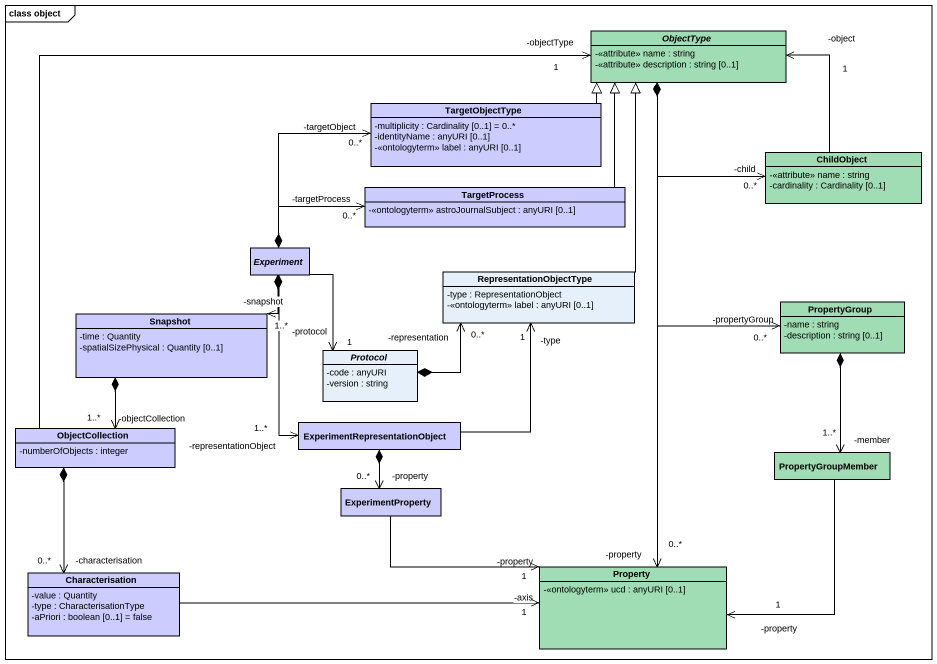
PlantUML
@startuml
mainframe class object
hide circle
hide empty members
skinparam classAttributeIconSize 0
abstract class ObjectType #A0DCB4 {
  -<<attribute>> name : string
  -<<attribute>> description : string [0..1]
}
class TargetObjectType #CCCCFF {
  -multiplicity : Cardinality [0..1] = 0..*
  -identityName : anyURI [0..1]
  -<<ontologyterm>> label : anyURI [0..1]
}
class ChildObject #A0DCB4 {
  -<<attribute>> name : string
  -cardinality : Cardinality [0..1]
}
class TargetProcess #CCCCFF {
  -<<ontologyterm>> astroJournalSubject : anyURI [0..1]
}
abstract class Experiment #CCCCFF
class RepresentationObjectType {
  -type : RepresentationObject
  -<<ontologyterm>> label : anyURI [0..1]
}
class Snapshot #CCCCFF {
  -time : Quantity
  -spatialSizePhysical : Quantity [0..1]
}
class PropertyGroup #A0DCB4 {
  -name : string
  -description : string [0..1]
}
abstract class "Protocol" as Protocol_ {
  -code : anyURI
  -version : string
}
class ObjectCollection #CCCCFF {
  -numberOfObjects : integer
}
class "ExperimentRepresentationObject" as ExperimentRepresentationObje #CCCCFF
class PropertyGroupMember #A0DCB4
class ExperimentProperty #CCCCFF
class Characterisation #CCCCFF {
  -value : Quantity
  -type : CharacterisationType
  -aPriori : boolean [0..1] = false
}
class Property #A0DCB4 {
  -<<ontologyterm>> ucd : anyURI [0..1]
}
ObjectType *--> "-child\n0..*" ChildObject
ObjectType *--> "-propertyGroup\n0..*" PropertyGroup
ObjectType *--> "-property\n0..*" Property
TargetObjectType -right-|> ObjectType
ChildObject -up-> "-object\n1" ObjectType
TargetProcess -up-|> ObjectType
Experiment *-up-> "-targetObject\n0..*" TargetObjectType
Experiment *-right-> "-targetProcess\n0..*" TargetProcess
Experiment *--> "-snapshot\n1..*" Snapshot
Experiment --> "-protocol\n1" Protocol_
Experiment *--> "-representationObject\n1..*" ExperimentRepresentationObje
RepresentationObjectType -up-|> ObjectType
Snapshot *--> "-objectCollection\n1..*" ObjectCollection
PropertyGroup *--> "-member\n1..*" PropertyGroupMember
Protocol_ *-right-> "-representation\n0..*" RepresentationObjectType
ObjectCollection -up-> "-objectType\n1" ObjectType
ObjectCollection *--> "-characterisation\n0..*" Characterisation
ExperimentRepresentationObje -up-> "-type\n1" RepresentationObjectType
ExperimentRepresentationObje *--> "-property\n0..*" ExperimentProperty
PropertyGroupMember --> "-property\n1" Property
ExperimentProperty -right-> "-property\n1" Property
Characterisation -right-> "-axis\n1" Property
@enduml
